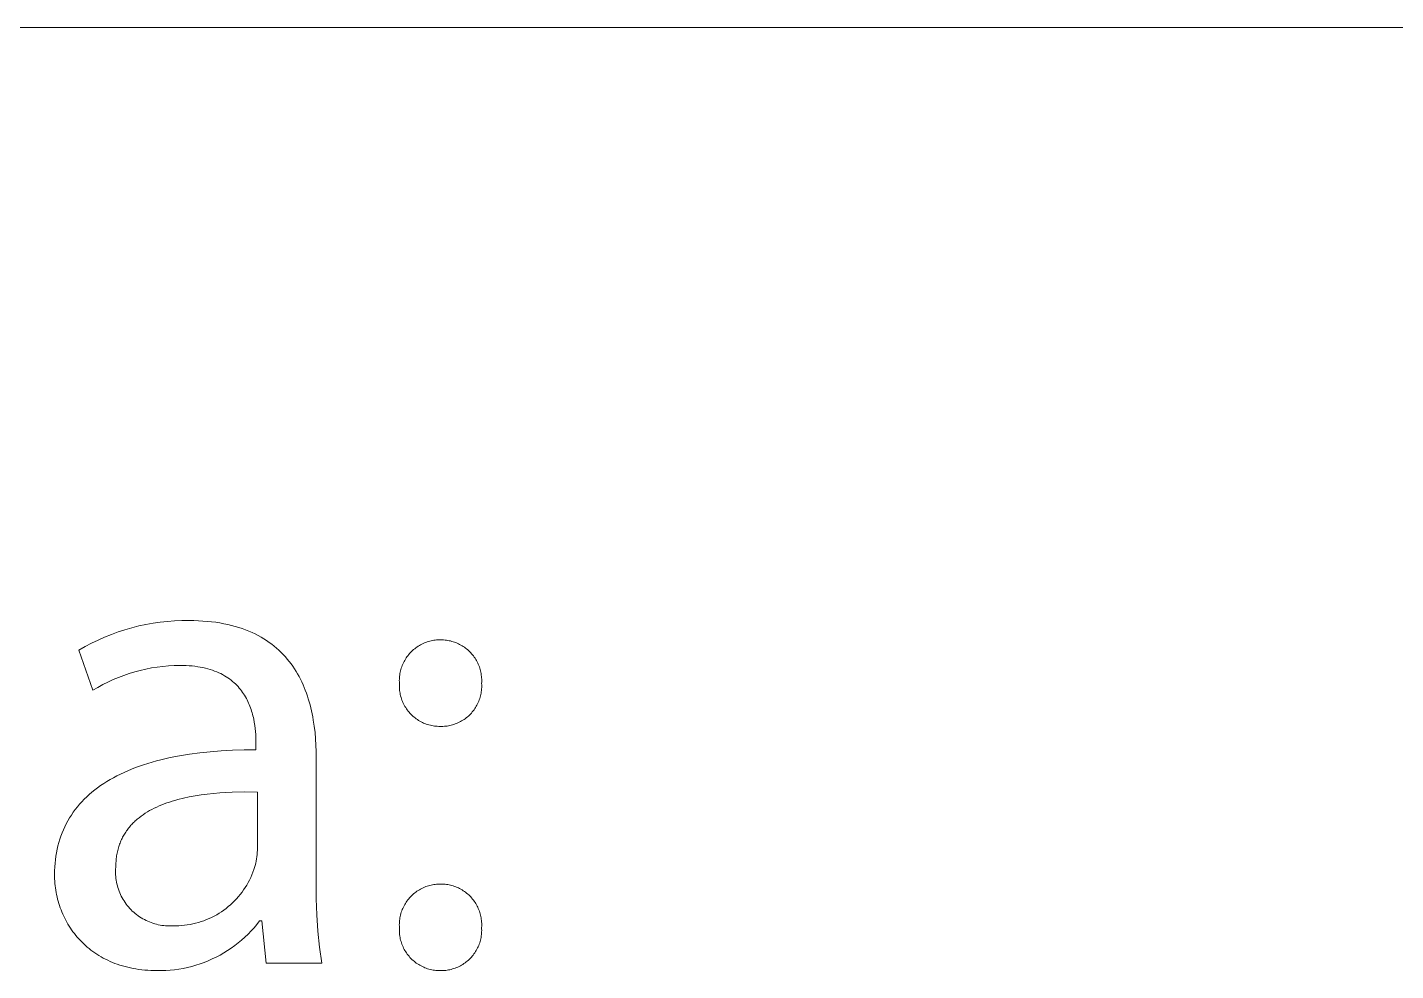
# Model space of a CAD drawing. Header units: millimetres. Extents: x 974 to 5700, y -47 to 3256.
# Drawn here: x 5399.2 to 5492.8, y 285.2 to 349.7 of the extents above; entities that cross this region are included whole.
import ezdxf

# ---------------------------------------------------------------- set-up
doc = ezdxf.new("R2010")
doc.units = ezdxf.units.MM
doc.header["$MEASUREMENT"] = 0
doc.layers.add('Domyślny', color=7, linetype='Continuous', true_color=0x000000)

msp = doc.modelspace()

# ---------------------------------------------------------------- linework, layer by layer
at = {"layer": 'Domyślny', "color": 18, "lineweight": 15, "true_color": 0x000000}
for p, q in [((5282.915, 349.686), (5695.702, 349.686)), ((5406.341, 308.63), (5406.819, 308.75)), ((5406.819, 308.75), (5407.301, 308.854)), ((5407.301, 308.854), (5407.787, 308.941)), ((5407.787, 308.941), (5408.275, 309.011)), ((5408.275, 309.011), (5408.766, 309.064)), ((5408.766, 309.064), (5409.257, 309.1)), ((5409.257, 309.1), (5409.75, 309.12)), ((5409.75, 309.12), (5410.244, 309.122)), ((5410.244, 309.122), (5410.568, 309.118)), ((5410.568, 309.118), (5410.885, 309.108)), ((5410.885, 309.108), (5411.194, 309.091)), ((5411.194, 309.091), (5411.496, 309.067)), ((5411.496, 309.067), (5411.79, 309.037)), ((5411.79, 309.037), (5412.077, 309)), ((5412.077, 309), (5412.356, 308.957)), ((5412.356, 308.957), (5412.629, 308.908)), ((5412.629, 308.908), (5412.894, 308.853)), ((5412.894, 308.853), (5413.152, 308.791)), ((5413.152, 308.791), (5413.403, 308.724)), ((5404.027, 307.785), (5404.477, 307.986)), ((5404.477, 307.986), (5404.934, 308.171)), ((5404.934, 308.171), (5405.398, 308.34)), ((5405.398, 308.34), (5405.867, 308.493)), ((5405.867, 308.493), (5406.341, 308.63)), ((5413.403, 308.724), (5413.648, 308.651)), ((5413.648, 308.651), (5413.885, 308.573)), ((5413.885, 308.573), (5414.116, 308.489)), ((5414.116, 308.489), (5414.341, 308.399)), ((5414.341, 308.399), (5414.559, 308.305)), ((5414.559, 308.305), (5414.77, 308.205)), ((5414.77, 308.205), (5414.975, 308.1)), ((5414.975, 308.1), (5415.174, 307.99)), ((5415.174, 307.99), (5415.366, 307.875)), ((5415.366, 307.875), (5415.552, 307.755)), ((5402.72, 307.091), (5403.148, 307.338)), ((5403.664, 304.353), (5402.72, 307.091)), ((5403.148, 307.338), (5403.583, 307.569)), ((5403.583, 307.569), (5404.027, 307.785)), ((5415.552, 307.755), (5415.733, 307.631)), ((5415.733, 307.631), (5415.907, 307.503)), ((5415.907, 307.503), (5416.076, 307.37)), ((5416.076, 307.37), (5416.238, 307.232)), ((5416.238, 307.232), (5416.395, 307.091)), ((5416.395, 307.091), (5416.547, 306.945)), ((5416.547, 306.945), (5416.693, 306.796)), ((5425.329, 306.867), (5425.394, 306.938)), ((5425.394, 306.938), (5425.461, 307.007)), ((5425.461, 307.007), (5425.531, 307.073)), ((5425.531, 307.073), (5425.604, 307.137)), ((5425.604, 307.137), (5425.678, 307.198)), ((5425.678, 307.198), (5425.754, 307.256)), ((5425.754, 307.256), (5425.833, 307.312)), ((5425.833, 307.312), (5425.913, 307.365)), ((5425.913, 307.365), (5425.995, 307.416)), ((5425.995, 307.416), (5426.079, 307.463)), ((5426.079, 307.463), (5426.164, 307.508)), ((5426.164, 307.508), (5426.251, 307.549)), ((5426.251, 307.549), (5426.339, 307.588)), ((5426.339, 307.588), (5426.429, 307.623)), ((5426.429, 307.623), (5426.519, 307.656)), ((5426.519, 307.656), (5426.611, 307.685)), ((5426.611, 307.685), (5426.704, 307.711)), ((5426.704, 307.711), (5426.797, 307.734)), ((5426.797, 307.734), (5426.891, 307.753)), ((5426.891, 307.753), (5426.986, 307.77)), ((5426.986, 307.77), (5427.082, 307.783)), ((5427.082, 307.783), (5427.177, 307.792)), ((5427.177, 307.792), (5427.273, 307.799)), ((5427.273, 307.799), (5427.37, 307.802)), ((5427.37, 307.802), (5427.466, 307.801)), ((5427.466, 307.801), (5427.561, 307.8)), ((5427.561, 307.8), (5427.656, 307.795)), ((5427.656, 307.795), (5427.751, 307.788)), ((5427.751, 307.788), (5427.846, 307.777)), ((5427.846, 307.777), (5427.94, 307.762)), ((5427.94, 307.762), (5428.034, 307.745)), ((5428.034, 307.745), (5428.127, 307.724)), ((5428.127, 307.724), (5428.219, 307.7)), ((5428.219, 307.7), (5428.31, 307.673)), ((5428.31, 307.673), (5428.401, 307.643)), ((5428.401, 307.643), (5428.49, 307.61)), ((5428.49, 307.61), (5428.578, 307.574)), ((5428.578, 307.574), (5428.665, 307.535)), ((5428.665, 307.535), (5428.751, 307.492)), ((5428.751, 307.492), (5428.834, 307.447)), ((5428.834, 307.447), (5428.917, 307.399)), ((5428.917, 307.399), (5428.997, 307.349)), ((5428.997, 307.349), (5429.076, 307.295)), ((5429.076, 307.295), (5429.153, 307.239)), ((5429.153, 307.239), (5429.228, 307.18)), ((5429.228, 307.18), (5429.301, 307.119)), ((5429.301, 307.119), (5429.372, 307.055)), ((5429.372, 307.055), (5429.441, 306.989)), ((5429.441, 306.989), (5429.507, 306.921)), ((5429.507, 306.921), (5429.571, 306.85)), ((5408.065, 305.94), (5407.677, 305.879)), ((5408.454, 305.988), (5408.065, 305.94)), ((5408.845, 306.023), (5408.454, 305.988)), ((5409.237, 306.045), (5408.845, 306.023)), ((5409.63, 306.053), (5409.237, 306.045)), ((5409.846, 306.05), (5409.63, 306.053)), ((5410.056, 306.043), (5409.846, 306.05)), ((5410.26, 306.031), (5410.056, 306.043)), ((5410.458, 306.014), (5410.26, 306.031)), ((5410.651, 305.992), (5410.458, 306.014)), ((5410.838, 305.967), (5410.651, 305.992)), ((5411.019, 305.936), (5410.838, 305.967)), ((5416.693, 306.796), (5416.833, 306.643)), ((5416.833, 306.643), (5416.968, 306.486)), ((5416.968, 306.486), (5417.098, 306.325)), ((5417.098, 306.325), (5417.222, 306.161)), ((5417.222, 306.161), (5417.342, 305.993)), ((5417.342, 305.993), (5417.456, 305.823)), ((5424.76, 305.871), (5424.791, 305.962)), ((5424.791, 305.962), (5424.825, 306.052)), ((5424.825, 306.052), (5424.862, 306.141)), ((5424.862, 306.141), (5424.903, 306.229)), ((5424.903, 306.229), (5424.946, 306.315)), ((5424.946, 306.315), (5424.992, 306.399)), ((5424.992, 306.399), (5425.042, 306.482)), ((5425.042, 306.482), (5425.094, 306.563)), ((5425.094, 306.563), (5425.148, 306.642)), ((5425.148, 306.642), (5425.206, 306.719)), ((5425.206, 306.719), (5425.266, 306.794)), ((5425.266, 306.794), (5425.329, 306.867)), ((5429.571, 306.85), (5429.632, 306.777)), ((5429.632, 306.777), (5429.691, 306.703)), ((5429.691, 306.703), (5429.748, 306.626)), ((5429.748, 306.626), (5429.801, 306.547)), ((5429.801, 306.547), (5429.852, 306.467)), ((5429.852, 306.467), (5429.901, 306.384)), ((5429.901, 306.384), (5429.946, 306.301)), ((5429.946, 306.301), (5429.988, 306.215)), ((5429.988, 306.215), (5430.028, 306.129)), ((5430.028, 306.129), (5430.064, 306.041)), ((5430.064, 306.041), (5430.098, 305.951)), ((5430.098, 305.951), (5430.128, 305.861)), ((5405.054, 305.082), (5404.697, 304.918)), ((5405.416, 305.234), (5405.054, 305.082)), ((5405.783, 305.374), (5405.416, 305.234)), ((5406.154, 305.501), (5405.783, 305.374)), ((5406.53, 305.615), (5406.154, 305.501)), ((5406.909, 305.716), (5406.53, 305.615)), ((5407.292, 305.804), (5406.909, 305.716)), ((5407.677, 305.879), (5407.292, 305.804)), ((5411.195, 305.902), (5411.019, 305.936)), ((5411.366, 305.864), (5411.195, 305.902)), ((5411.531, 305.821), (5411.366, 305.864)), ((5411.69, 305.775), (5411.531, 305.821)), ((5411.845, 305.725), (5411.69, 305.775)), ((5411.995, 305.671), (5411.845, 305.725)), ((5412.139, 305.614), (5411.995, 305.671)), ((5412.279, 305.554), (5412.139, 305.614)), ((5412.413, 305.49), (5412.279, 305.554)), ((5412.544, 305.423), (5412.413, 305.49)), ((5412.669, 305.352), (5412.544, 305.423)), ((5412.79, 305.279), (5412.669, 305.352)), ((5412.906, 305.203), (5412.79, 305.279)), ((5413.018, 305.125), (5412.906, 305.203)), ((5413.125, 305.043), (5413.018, 305.125)), ((5413.228, 304.959), (5413.125, 305.043)), ((5417.456, 305.823), (5417.565, 305.649)), ((5417.565, 305.649), (5417.67, 305.472)), ((5417.67, 305.472), (5417.769, 305.292)), ((5417.769, 305.292), (5417.864, 305.109)), ((5417.864, 305.109), (5417.955, 304.924)), ((5424.626, 305.019), (5424.628, 305.115)), ((5424.628, 304.923), (5424.626, 305.019)), ((5424.628, 305.115), (5424.633, 305.211)), ((5424.633, 305.211), (5424.641, 305.307)), ((5424.641, 305.307), (5424.653, 305.403)), ((5424.653, 305.403), (5424.668, 305.498)), ((5424.668, 305.498), (5424.686, 305.592)), ((5424.686, 305.592), (5424.707, 305.686)), ((5424.707, 305.686), (5424.732, 305.779)), ((5424.732, 305.779), (5424.76, 305.871)), ((5430.128, 305.861), (5430.155, 305.77)), ((5430.155, 305.77), (5430.18, 305.678)), ((5430.18, 305.678), (5430.2, 305.585)), ((5430.2, 305.585), (5430.218, 305.491)), ((5430.218, 305.491), (5430.233, 305.397)), ((5430.233, 305.397), (5430.244, 305.302)), ((5430.244, 305.302), (5430.252, 305.207)), ((5430.252, 305.207), (5430.257, 305.112)), ((5430.257, 305.112), (5430.259, 305.017)), ((5430.259, 305.017), (5430.257, 304.922)), ((5404.002, 304.553), (5403.664, 304.353)), ((5404.347, 304.741), (5404.002, 304.553)), ((5404.697, 304.918), (5404.347, 304.741)), ((5413.328, 304.873), (5413.228, 304.959)), ((5413.422, 304.785), (5413.328, 304.873)), ((5413.513, 304.694), (5413.422, 304.785)), ((5413.601, 304.601), (5413.513, 304.694)), ((5413.684, 304.507), (5413.601, 304.601)), ((5413.763, 304.41), (5413.684, 304.507)), ((5413.839, 304.312), (5413.763, 304.41)), ((5413.911, 304.212), (5413.839, 304.312)), ((5413.98, 304.111), (5413.911, 304.212)), ((5414.045, 304.008), (5413.98, 304.111)), ((5417.955, 304.924), (5418.04, 304.736)), ((5418.04, 304.736), (5418.122, 304.545)), ((5418.122, 304.545), (5418.199, 304.353)), ((5418.199, 304.353), (5418.271, 304.157)), ((5418.271, 304.157), (5418.34, 303.96)), ((5424.633, 304.826), (5424.628, 304.923)), ((5424.628, 304.633), (5424.629, 304.73)), ((5424.63, 304.537), (5424.628, 304.633)), ((5424.629, 304.73), (5424.633, 304.826)), ((5424.636, 304.44), (5424.63, 304.537)), ((5424.645, 304.344), (5424.636, 304.44)), ((5424.658, 304.248), (5424.645, 304.344)), ((5424.674, 304.152), (5424.658, 304.248)), ((5424.693, 304.058), (5424.674, 304.152)), ((5430.216, 304.158), (5430.198, 304.064)), ((5430.231, 304.253), (5430.216, 304.158)), ((5430.243, 304.348), (5430.231, 304.253)), ((5430.251, 304.443), (5430.243, 304.348)), ((5430.257, 304.539), (5430.251, 304.443)), ((5430.257, 304.922), (5430.252, 304.826)), ((5430.252, 304.826), (5430.257, 304.731)), ((5430.257, 304.731), (5430.258, 304.635)), ((5430.258, 304.635), (5430.257, 304.539)), ((5414.107, 303.904), (5414.045, 304.008)), ((5414.166, 303.799), (5414.107, 303.904)), ((5414.221, 303.693), (5414.166, 303.799)), ((5414.274, 303.586), (5414.221, 303.693)), ((5414.323, 303.478), (5414.274, 303.586)), ((5414.369, 303.37), (5414.323, 303.478)), ((5414.413, 303.26), (5414.369, 303.37)), ((5414.454, 303.151), (5414.413, 303.26)), ((5414.492, 303.041), (5414.454, 303.151)), ((5418.34, 303.96), (5418.404, 303.761)), ((5418.404, 303.761), (5418.464, 303.56)), ((5418.464, 303.56), (5418.52, 303.357)), ((5418.52, 303.357), (5418.573, 303.152)), ((5418.573, 303.152), (5418.621, 302.946)), ((5424.715, 303.964), (5424.693, 304.058)), ((5424.741, 303.87), (5424.715, 303.964)), ((5424.77, 303.778), (5424.741, 303.87)), ((5424.802, 303.687), (5424.77, 303.778)), ((5424.837, 303.597), (5424.802, 303.687)), ((5424.876, 303.508), (5424.837, 303.597)), ((5424.917, 303.421), (5424.876, 303.508)), ((5424.962, 303.335), (5424.917, 303.421)), ((5425.01, 303.251), (5424.962, 303.335)), ((5425.06, 303.169), (5425.01, 303.251)), ((5425.113, 303.088), (5425.06, 303.169)), ((5429.841, 303.179), (5429.789, 303.099)), ((5429.89, 303.262), (5429.841, 303.179)), ((5429.937, 303.346), (5429.89, 303.262)), ((5429.98, 303.431), (5429.937, 303.346)), ((5430.021, 303.518), (5429.98, 303.431)), ((5430.058, 303.606), (5430.021, 303.518)), ((5430.092, 303.696), (5430.058, 303.606)), ((5430.123, 303.786), (5430.092, 303.696)), ((5430.152, 303.878), (5430.123, 303.786)), ((5430.176, 303.971), (5430.152, 303.878)), ((5430.198, 304.064), (5430.176, 303.971)), ((5414.528, 302.931), (5414.492, 303.041)), ((5414.561, 302.821), (5414.528, 302.931)), ((5414.591, 302.71), (5414.561, 302.821)), ((5414.62, 302.6), (5414.591, 302.71)), ((5414.646, 302.49), (5414.62, 302.6)), ((5414.67, 302.381), (5414.646, 302.49)), ((5414.711, 302.163), (5414.67, 302.381)), ((5418.621, 302.946), (5418.666, 302.738)), ((5418.666, 302.738), (5418.707, 302.529)), ((5418.707, 302.529), (5418.745, 302.319)), ((5418.745, 302.319), (5418.809, 301.895)), ((5425.169, 303.009), (5425.113, 303.088)), ((5425.228, 302.932), (5425.169, 303.009)), ((5425.29, 302.858), (5425.228, 302.932)), ((5425.353, 302.785), (5425.29, 302.858)), ((5425.42, 302.715), (5425.353, 302.785)), ((5425.489, 302.647), (5425.42, 302.715)), ((5425.56, 302.582), (5425.489, 302.647)), ((5425.633, 302.519), (5425.56, 302.582)), ((5425.709, 302.458), (5425.633, 302.519)), ((5425.787, 302.401), (5425.709, 302.458)), ((5425.866, 302.346), (5425.787, 302.401)), ((5425.948, 302.294), (5425.866, 302.346)), ((5426.031, 302.245), (5425.948, 302.294)), ((5426.116, 302.198), (5426.031, 302.245)), ((5426.202, 302.155), (5426.116, 302.198)), ((5428.803, 302.208), (5428.718, 302.164)), ((5428.887, 302.255), (5428.803, 302.208)), ((5428.969, 302.304), (5428.887, 302.255)), ((5429.049, 302.357), (5428.969, 302.304)), ((5429.127, 302.412), (5429.049, 302.357)), ((5429.204, 302.47), (5429.127, 302.412)), ((5429.278, 302.53), (5429.204, 302.47)), ((5429.35, 302.593), (5429.278, 302.53)), ((5429.42, 302.659), (5429.35, 302.593)), ((5429.488, 302.727), (5429.42, 302.659)), ((5429.553, 302.797), (5429.488, 302.727)), ((5429.616, 302.869), (5429.553, 302.797)), ((5429.676, 302.944), (5429.616, 302.869)), ((5429.734, 303.02), (5429.676, 302.944)), ((5429.789, 303.099), (5429.734, 303.02)), ((5414.745, 301.948), (5414.711, 302.163)), ((5414.772, 301.736), (5414.745, 301.948)), ((5414.792, 301.529), (5414.772, 301.736)), ((5414.807, 301.327), (5414.792, 301.529)), ((5414.817, 301.132), (5414.807, 301.327)), ((5418.809, 301.895), (5418.861, 301.468)), ((5418.861, 301.468), (5418.9, 301.038)), ((5426.29, 302.115), (5426.202, 302.155)), ((5426.38, 302.078), (5426.29, 302.115)), ((5426.47, 302.044), (5426.38, 302.078)), ((5426.562, 302.013), (5426.47, 302.044)), ((5426.654, 301.985), (5426.562, 302.013)), ((5426.748, 301.961), (5426.654, 301.985)), ((5426.842, 301.94), (5426.748, 301.961)), ((5426.937, 301.922), (5426.842, 301.94)), ((5427.033, 301.907), (5426.937, 301.922)), ((5427.129, 301.896), (5427.033, 301.907)), ((5427.225, 301.889), (5427.129, 301.896)), ((5427.322, 301.884), (5427.225, 301.889)), ((5427.419, 301.883), (5427.322, 301.884)), ((5427.515, 301.882), (5427.419, 301.883)), ((5427.61, 301.884), (5427.515, 301.882)), ((5427.706, 301.889), (5427.61, 301.884)), ((5427.802, 301.898), (5427.706, 301.889)), ((5427.897, 301.91), (5427.802, 301.898)), ((5427.991, 301.926), (5427.897, 301.91)), ((5428.085, 301.944), (5427.991, 301.926)), ((5428.179, 301.966), (5428.085, 301.944)), ((5428.271, 301.991), (5428.179, 301.966)), ((5428.363, 302.02), (5428.271, 301.991)), ((5428.453, 302.051), (5428.363, 302.02)), ((5428.543, 302.086), (5428.453, 302.051)), ((5428.631, 302.123), (5428.543, 302.086)), ((5428.718, 302.164), (5428.631, 302.123)), ((5414.822, 300.944), (5414.817, 301.132)), ((5414.824, 300.764), (5414.822, 300.944)), ((5414.824, 300.276), (5414.824, 300.764)), ((5418.9, 301.038), (5418.927, 300.606)), ((5418.927, 300.606), (5418.943, 300.174)), ((5407.425, 299.354), (5407.717, 299.442)), ((5407.717, 299.442), (5408.015, 299.525)), ((5408.015, 299.525), (5408.32, 299.604)), ((5408.32, 299.604), (5408.947, 299.749)), ((5408.947, 299.749), (5409.598, 299.877)), ((5409.598, 299.877), (5410.274, 299.987)), ((5410.274, 299.987), (5410.974, 300.08)), ((5410.974, 300.08), (5411.697, 300.155)), ((5411.697, 300.155), (5412.444, 300.212)), ((5412.444, 300.212), (5413.214, 300.252)), ((5413.214, 300.252), (5414.007, 300.273)), ((5414.007, 300.273), (5414.824, 300.276)), ((5418.943, 300.174), (5418.948, 299.741)), ((5418.948, 299.741), (5418.948, 291.194)), ((5405.078, 298.377), (5405.313, 298.502)), ((5405.313, 298.502), (5405.555, 298.623)), ((5405.555, 298.623), (5405.803, 298.74)), ((5405.803, 298.74), (5406.058, 298.853)), ((5406.058, 298.853), (5406.319, 298.962)), ((5406.319, 298.962), (5406.586, 299.066)), ((5406.586, 299.066), (5406.859, 299.166)), ((5406.859, 299.166), (5407.139, 299.263)), ((5407.139, 299.263), (5407.425, 299.354)), ((5403.611, 297.385), (5403.801, 297.539)), ((5403.801, 297.539), (5403.998, 297.689)), ((5403.998, 297.689), (5404.201, 297.835)), ((5404.201, 297.835), (5404.41, 297.976)), ((5404.41, 297.976), (5404.627, 298.114)), ((5404.627, 298.114), (5404.849, 298.247)), ((5404.849, 298.247), (5405.078, 298.377)), ((5402.761, 296.556), (5402.918, 296.73)), ((5402.918, 296.73), (5403.081, 296.9)), ((5403.081, 296.9), (5403.251, 297.065)), ((5403.251, 297.065), (5403.428, 297.227)), ((5403.428, 297.227), (5403.611, 297.385)), ((5408.554, 296.585), (5408.378, 296.516)), ((5408.732, 296.65), (5408.554, 296.585)), ((5408.914, 296.711), (5408.732, 296.65)), ((5409.099, 296.77), (5408.914, 296.711)), ((5409.286, 296.826), (5409.099, 296.77)), ((5409.476, 296.878), (5409.286, 296.826)), ((5409.863, 296.975), (5409.476, 296.878)), ((5410.26, 297.06), (5409.863, 296.975)), ((5410.665, 297.135), (5410.26, 297.06)), ((5411.076, 297.199), (5410.665, 297.135)), ((5411.493, 297.253), (5411.076, 297.199)), ((5411.916, 297.299), (5411.493, 297.253)), ((5412.342, 297.335), (5411.916, 297.299)), ((5412.77, 297.363), (5412.342, 297.335)), ((5413.201, 297.383), (5412.77, 297.363)), ((5414.063, 297.402), (5413.201, 297.383)), ((5414.918, 297.396), (5414.063, 297.402)), ((5414.918, 293.414), (5414.918, 297.396)), ((5402.078, 295.628), (5402.201, 295.822)), ((5402.201, 295.822), (5402.331, 296.011)), ((5402.331, 296.011), (5402.467, 296.197)), ((5402.467, 296.197), (5402.611, 296.378)), ((5402.611, 296.378), (5402.761, 296.556)), ((5406.965, 295.746), (5406.829, 295.642)), ((5407.106, 295.846), (5406.965, 295.746)), ((5407.251, 295.942), (5407.106, 295.846)), ((5407.4, 296.035), (5407.251, 295.942)), ((5407.554, 296.124), (5407.4, 296.035)), ((5407.711, 296.21), (5407.554, 296.124)), ((5407.873, 296.291), (5407.711, 296.21)), ((5408.038, 296.37), (5407.873, 296.291)), ((5408.206, 296.445), (5408.038, 296.37)), ((5408.378, 296.516), (5408.206, 296.445)), ((5401.566, 294.604), (5401.655, 294.816)), ((5401.655, 294.816), (5401.75, 295.025)), ((5401.75, 295.025), (5401.853, 295.23)), ((5401.853, 295.23), (5401.962, 295.431)), ((5401.962, 295.431), (5402.078, 295.628)), ((5405.964, 294.731), (5405.917, 294.662)), ((5406.012, 294.799), (5405.964, 294.731)), ((5406.062, 294.866), (5406.012, 294.799)), ((5406.113, 294.932), (5406.062, 294.866)), ((5406.166, 294.997), (5406.113, 294.932)), ((5406.22, 295.061), (5406.166, 294.997)), ((5406.275, 295.124), (5406.22, 295.061)), ((5406.332, 295.185), (5406.275, 295.124)), ((5406.389, 295.246), (5406.332, 295.185)), ((5406.449, 295.305), (5406.389, 295.246)), ((5406.509, 295.364), (5406.449, 295.305)), ((5406.57, 295.422), (5406.509, 295.364)), ((5406.633, 295.478), (5406.57, 295.422)), ((5406.697, 295.534), (5406.633, 295.478)), ((5406.763, 295.588), (5406.697, 295.534)), ((5406.829, 295.642), (5406.763, 295.588)), ((5401.281, 293.716), (5401.342, 293.943)), ((5401.342, 293.943), (5401.41, 294.167)), ((5401.41, 294.167), (5401.484, 294.387)), ((5401.484, 294.387), (5401.566, 294.604)), ((5405.497, 293.827), (5405.468, 293.744)), ((5405.528, 293.908), (5405.497, 293.827)), ((5405.56, 293.989), (5405.528, 293.908)), ((5405.593, 294.068), (5405.56, 293.989)), ((5405.629, 294.147), (5405.593, 294.068)), ((5405.665, 294.224), (5405.629, 294.147)), ((5405.704, 294.3), (5405.665, 294.224)), ((5405.743, 294.374), (5405.704, 294.3)), ((5405.785, 294.448), (5405.743, 294.374)), ((5405.827, 294.521), (5405.785, 294.448)), ((5405.871, 294.592), (5405.827, 294.521)), ((5405.917, 294.662), (5405.871, 294.592)), ((5401.109, 292.768), (5401.142, 293.01)), ((5401.142, 293.01), (5401.181, 293.249)), ((5401.181, 293.249), (5401.228, 293.484)), ((5401.228, 293.484), (5401.281, 293.716)), ((5405.272, 292.847), (5405.262, 292.751)), ((5405.284, 292.943), (5405.272, 292.847)), ((5405.297, 293.037), (5405.284, 292.943)), ((5405.313, 293.129), (5405.297, 293.037)), ((5405.33, 293.221), (5405.313, 293.129)), ((5405.349, 293.311), (5405.33, 293.221)), ((5405.369, 293.4), (5405.349, 293.311)), ((5405.392, 293.488), (5405.369, 293.4)), ((5405.416, 293.574), (5405.392, 293.488)), ((5405.441, 293.66), (5405.416, 293.574)), ((5405.468, 293.744), (5405.441, 293.66)), ((5414.864, 292.817), (5414.886, 292.966)), ((5414.886, 292.966), (5414.902, 293.115)), ((5414.902, 293.115), (5414.913, 293.264)), ((5414.913, 293.264), (5414.918, 293.414)), ((5401.052, 291.761), (5401.055, 292.018)), ((5401.055, 292.018), (5401.066, 292.272)), ((5401.066, 292.272), (5401.084, 292.522)), ((5401.084, 292.522), (5401.109, 292.768)), ((5405.23, 292.122), (5405.225, 291.995)), ((5405.225, 291.995), (5405.225, 291.868)), ((5405.238, 292.249), (5405.23, 292.122)), ((5405.239, 292.352), (5405.238, 292.249)), ((5405.242, 292.454), (5405.239, 292.352)), ((5405.247, 292.554), (5405.242, 292.454)), ((5405.253, 292.653), (5405.247, 292.554)), ((5405.262, 292.751), (5405.253, 292.653)), ((5414.543, 291.728), (5414.616, 291.909)), ((5414.616, 291.909), (5414.682, 292.092)), ((5414.682, 292.092), (5414.729, 292.234)), ((5414.729, 292.234), (5414.77, 292.378)), ((5414.77, 292.378), (5414.807, 292.523)), ((5414.807, 292.523), (5414.838, 292.67)), ((5414.838, 292.67), (5414.864, 292.817)), ((5401.053, 291.606), (5401.052, 291.761)), ((5401.059, 291.451), (5401.053, 291.606)), ((5401.067, 291.297), (5401.059, 291.451)), ((5401.08, 291.142), (5401.067, 291.297)), ((5401.095, 290.988), (5401.08, 291.142)), ((5401.114, 290.835), (5401.095, 290.988)), ((5405.225, 291.868), (5405.229, 291.741)), ((5405.229, 291.741), (5405.238, 291.614)), ((5405.238, 291.614), (5405.251, 291.488)), ((5405.251, 291.488), (5405.269, 291.362)), ((5405.269, 291.362), (5405.29, 291.236)), ((5405.29, 291.236), (5405.316, 291.112)), ((5405.316, 291.112), (5405.347, 290.988)), ((5405.347, 290.988), (5405.381, 290.866)), ((5414.09, 290.869), (5414.192, 291.035)), ((5414.192, 291.035), (5414.289, 291.203)), ((5414.289, 291.203), (5414.379, 291.375)), ((5414.379, 291.375), (5414.464, 291.55)), ((5414.464, 291.55), (5414.543, 291.728)), ((5418.948, 291.194), (5418.948, 290.092)), ((5426.519, 290.956), (5426.611, 290.985)), ((5426.611, 290.985), (5426.704, 291.011)), ((5426.704, 291.011), (5426.797, 291.034)), ((5426.797, 291.034), (5426.891, 291.054)), ((5426.891, 291.054), (5426.986, 291.07)), ((5426.986, 291.07), (5427.082, 291.083)), ((5427.082, 291.083), (5427.177, 291.092)), ((5427.177, 291.092), (5427.273, 291.099)), ((5427.273, 291.099), (5427.37, 291.102)), ((5427.37, 291.102), (5427.466, 291.102)), ((5427.466, 291.102), (5427.561, 291.1)), ((5427.561, 291.1), (5427.656, 291.096)), ((5427.656, 291.096), (5427.751, 291.088)), ((5427.751, 291.088), (5427.846, 291.077)), ((5427.846, 291.077), (5427.94, 291.063)), ((5427.94, 291.063), (5428.034, 291.045)), ((5428.034, 291.045), (5428.127, 291.024)), ((5428.127, 291.024), (5428.219, 291.001)), ((5428.219, 291.001), (5428.31, 290.974)), ((5428.31, 290.974), (5428.401, 290.943)), ((5401.137, 290.682), (5401.114, 290.835)), ((5401.163, 290.529), (5401.137, 290.682)), ((5401.192, 290.377), (5401.163, 290.529)), ((5401.225, 290.226), (5401.192, 290.377)), ((5401.262, 290.076), (5401.225, 290.226)), ((5401.302, 289.926), (5401.262, 290.076)), ((5405.381, 290.866), (5405.42, 290.745)), ((5405.42, 290.745), (5405.463, 290.625)), ((5405.463, 290.625), (5405.51, 290.507)), ((5405.51, 290.507), (5405.561, 290.391)), ((5405.561, 290.391), (5405.616, 290.276)), ((5405.616, 290.276), (5405.675, 290.163)), ((5405.675, 290.163), (5405.738, 290.053)), ((5405.738, 290.053), (5405.805, 289.945)), ((5413.363, 289.958), (5413.497, 290.099)), ((5413.497, 290.099), (5413.626, 290.245)), ((5413.626, 290.245), (5413.75, 290.395)), ((5413.75, 290.395), (5413.869, 290.549)), ((5413.869, 290.549), (5413.982, 290.707)), ((5413.982, 290.707), (5414.09, 290.869)), ((5418.948, 290.092), (5418.986, 288.99)), ((5425.206, 290.019), (5425.266, 290.095)), ((5425.266, 290.095), (5425.329, 290.168)), ((5425.329, 290.168), (5425.394, 290.238)), ((5425.394, 290.238), (5425.461, 290.307)), ((5425.461, 290.307), (5425.531, 290.373)), ((5425.531, 290.373), (5425.604, 290.437)), ((5425.604, 290.437), (5425.678, 290.498)), ((5425.678, 290.498), (5425.754, 290.557)), ((5425.754, 290.557), (5425.833, 290.612)), ((5425.833, 290.612), (5425.913, 290.666)), ((5425.913, 290.666), (5425.995, 290.716)), ((5425.995, 290.716), (5426.079, 290.763)), ((5426.079, 290.763), (5426.164, 290.808)), ((5426.164, 290.808), (5426.251, 290.85)), ((5426.251, 290.85), (5426.339, 290.888)), ((5426.339, 290.888), (5426.429, 290.924)), ((5426.429, 290.924), (5426.519, 290.956)), ((5428.401, 290.943), (5428.49, 290.91)), ((5428.49, 290.91), (5428.578, 290.874)), ((5428.578, 290.874), (5428.665, 290.835)), ((5428.665, 290.835), (5428.751, 290.793)), ((5428.751, 290.793), (5428.834, 290.748)), ((5428.834, 290.748), (5428.917, 290.7)), ((5428.917, 290.7), (5428.997, 290.649)), ((5428.997, 290.649), (5429.076, 290.595)), ((5429.076, 290.595), (5429.153, 290.539)), ((5429.153, 290.539), (5429.228, 290.481)), ((5429.228, 290.481), (5429.301, 290.419)), ((5429.301, 290.419), (5429.372, 290.356)), ((5429.372, 290.356), (5429.441, 290.29)), ((5429.441, 290.29), (5429.507, 290.221)), ((5429.507, 290.221), (5429.571, 290.151)), ((5429.571, 290.151), (5429.632, 290.078)), ((5429.632, 290.078), (5429.691, 290.003)), ((5401.345, 289.778), (5401.302, 289.926)), ((5401.392, 289.63), (5401.345, 289.778)), ((5401.442, 289.484), (5401.392, 289.63)), ((5401.495, 289.339), (5401.442, 289.484)), ((5401.552, 289.194), (5401.495, 289.339)), ((5401.613, 289.052), (5401.552, 289.194)), ((5405.805, 289.945), (5405.875, 289.839)), ((5405.875, 289.839), (5405.949, 289.735)), ((5405.949, 289.735), (5406.026, 289.634)), ((5406.026, 289.634), (5406.107, 289.536)), ((5406.107, 289.536), (5406.191, 289.441)), ((5406.191, 289.441), (5406.279, 289.349)), ((5406.279, 289.349), (5406.369, 289.259)), ((5406.369, 289.259), (5406.463, 289.173)), ((5406.463, 289.173), (5406.559, 289.091)), ((5412.137, 289.009), (5412.304, 289.108)), ((5412.304, 289.108), (5412.467, 289.214)), ((5412.467, 289.214), (5412.627, 289.325)), ((5412.627, 289.325), (5412.783, 289.441)), ((5412.783, 289.441), (5412.934, 289.563)), ((5412.934, 289.563), (5413.082, 289.69)), ((5413.082, 289.69), (5413.225, 289.822)), ((5413.225, 289.822), (5413.363, 289.958)), ((5424.732, 289.079), (5424.76, 289.172)), ((5424.76, 289.172), (5424.791, 289.263)), ((5424.791, 289.263), (5424.825, 289.353)), ((5424.825, 289.353), (5424.862, 289.441)), ((5424.862, 289.441), (5424.903, 289.529)), ((5424.903, 289.529), (5424.946, 289.615)), ((5424.946, 289.615), (5424.992, 289.699)), ((5424.992, 289.699), (5425.042, 289.782)), ((5425.042, 289.782), (5425.094, 289.863)), ((5425.094, 289.863), (5425.148, 289.942)), ((5425.148, 289.942), (5425.206, 290.019)), ((5429.691, 290.003), (5429.748, 289.926)), ((5429.748, 289.926), (5429.801, 289.847)), ((5429.801, 289.847), (5429.852, 289.767)), ((5429.852, 289.767), (5429.901, 289.685)), ((5429.901, 289.685), (5429.946, 289.601)), ((5429.946, 289.601), (5429.988, 289.515)), ((5429.988, 289.515), (5430.028, 289.429)), ((5430.028, 289.429), (5430.064, 289.341)), ((5430.064, 289.341), (5430.098, 289.252)), ((5430.098, 289.252), (5430.128, 289.161)), ((5430.128, 289.161), (5430.155, 289.07)), ((5401.677, 288.91), (5401.613, 289.052)), ((5401.744, 288.77), (5401.677, 288.91)), ((5401.815, 288.632), (5401.744, 288.77)), ((5401.889, 288.495), (5401.815, 288.632)), ((5401.967, 288.36), (5401.889, 288.495)), ((5402.048, 288.227), (5401.967, 288.36)), ((5402.132, 288.095), (5402.048, 288.227)), ((5406.559, 289.091), (5406.659, 289.011)), ((5406.659, 289.011), (5406.76, 288.935)), ((5406.76, 288.935), (5406.865, 288.863)), ((5406.865, 288.863), (5406.972, 288.794)), ((5406.972, 288.794), (5407.081, 288.729)), ((5407.081, 288.729), (5407.193, 288.668)), ((5407.193, 288.668), (5407.306, 288.611)), ((5407.306, 288.611), (5407.422, 288.557)), ((5407.422, 288.557), (5407.539, 288.508)), ((5407.539, 288.508), (5407.658, 288.463)), ((5407.658, 288.463), (5407.778, 288.421)), ((5407.778, 288.421), (5407.899, 288.384)), ((5407.899, 288.384), (5408.022, 288.352)), ((5408.022, 288.352), (5408.146, 288.323)), ((5408.146, 288.323), (5408.271, 288.299)), ((5408.271, 288.299), (5408.397, 288.279)), ((5408.397, 288.279), (5408.523, 288.263)), ((5408.523, 288.263), (5408.649, 288.252)), ((5408.649, 288.252), (5408.776, 288.245)), ((5408.776, 288.245), (5408.903, 288.243)), ((5408.903, 288.243), (5409.031, 288.245)), ((5409.031, 288.245), (5409.158, 288.251)), ((5409.158, 288.251), (5409.352, 288.25)), ((5409.352, 288.25), (5409.547, 288.255)), ((5409.547, 288.255), (5409.741, 288.267)), ((5409.741, 288.267), (5409.934, 288.285)), ((5409.934, 288.285), (5410.127, 288.311)), ((5410.127, 288.311), (5410.319, 288.342)), ((5410.319, 288.342), (5410.51, 288.38)), ((5410.51, 288.38), (5410.699, 288.425)), ((5410.699, 288.425), (5410.887, 288.476)), ((5410.887, 288.476), (5411.073, 288.534)), ((5411.073, 288.534), (5411.256, 288.598)), ((5411.256, 288.598), (5411.438, 288.668)), ((5411.438, 288.668), (5411.617, 288.744)), ((5411.617, 288.744), (5411.793, 288.826)), ((5411.793, 288.826), (5411.966, 288.914)), ((5411.966, 288.914), (5412.137, 289.009)), ((5414.89, 288.346), (5414.696, 288.118)), ((5415.076, 288.582), (5414.89, 288.346)), ((5415.217, 288.582), (5415.076, 288.582)), ((5415.532, 285.701), (5415.217, 288.582)), ((5418.986, 288.99), (5419.062, 287.89)), ((5424.626, 288.319), (5424.628, 288.415)), ((5424.628, 288.223), (5424.626, 288.319)), ((5424.628, 288.415), (5424.633, 288.511)), ((5424.633, 288.127), (5424.628, 288.223)), ((5424.633, 288.511), (5424.641, 288.607)), ((5424.641, 288.607), (5424.653, 288.703)), ((5424.653, 288.703), (5424.668, 288.798)), ((5424.668, 288.798), (5424.686, 288.893)), ((5424.686, 288.893), (5424.707, 288.986)), ((5424.707, 288.986), (5424.732, 289.079)), ((5430.155, 289.07), (5430.18, 288.978)), ((5430.18, 288.978), (5430.2, 288.885)), ((5430.2, 288.885), (5430.218, 288.791)), ((5430.218, 288.791), (5430.233, 288.697)), ((5430.233, 288.697), (5430.244, 288.602)), ((5430.244, 288.602), (5430.252, 288.508)), ((5430.252, 288.508), (5430.257, 288.412)), ((5430.257, 288.222), (5430.252, 288.127)), ((5430.257, 288.412), (5430.259, 288.317)), ((5430.259, 288.317), (5430.257, 288.222)), ((5402.22, 287.966), (5402.132, 288.095)), ((5402.311, 287.838), (5402.22, 287.966)), ((5402.406, 287.712), (5402.311, 287.838)), ((5402.504, 287.589), (5402.406, 287.712)), ((5402.605, 287.468), (5402.504, 287.589)), ((5402.71, 287.349), (5402.605, 287.468)), ((5402.818, 287.232), (5402.71, 287.349)), ((5402.93, 287.118), (5402.818, 287.232)), ((5413.845, 287.275), (5413.614, 287.084)), ((5414.068, 287.475), (5413.845, 287.275)), ((5414.285, 287.682), (5414.068, 287.475)), ((5414.494, 287.896), (5414.285, 287.682)), ((5414.696, 288.118), (5414.494, 287.896)), ((5419.062, 287.89), (5419.175, 286.793)), ((5424.628, 287.934), (5424.629, 288.03)), ((5424.631, 287.837), (5424.628, 287.934)), ((5424.629, 288.03), (5424.633, 288.127)), ((5424.637, 287.741), (5424.631, 287.837)), ((5424.647, 287.645), (5424.637, 287.741)), ((5424.659, 287.549), (5424.647, 287.645)), ((5424.675, 287.454), (5424.659, 287.549)), ((5424.695, 287.359), (5424.675, 287.454)), ((5424.717, 287.265), (5424.695, 287.359)), ((5424.743, 287.172), (5424.717, 287.265)), ((5430.174, 287.272), (5430.149, 287.179)), ((5430.196, 287.365), (5430.174, 287.272)), ((5430.214, 287.459), (5430.196, 287.365)), ((5430.23, 287.554), (5430.214, 287.459)), ((5430.242, 287.649), (5430.23, 287.554)), ((5430.25, 287.744), (5430.242, 287.649)), ((5430.256, 287.84), (5430.25, 287.744)), ((5430.252, 288.127), (5430.256, 288.031)), ((5430.256, 288.031), (5430.258, 287.935)), ((5430.258, 287.935), (5430.256, 287.84)), ((5403.045, 287.006), (5402.93, 287.118)), ((5403.163, 286.897), (5403.045, 287.006)), ((5403.285, 286.79), (5403.163, 286.897)), ((5403.41, 286.686), (5403.285, 286.79)), ((5403.539, 286.585), (5403.41, 286.686)), ((5403.671, 286.487), (5403.539, 286.585)), ((5403.806, 286.392), (5403.671, 286.487)), ((5403.945, 286.3), (5403.806, 286.392)), ((5404.087, 286.211), (5403.945, 286.3)), ((5412.63, 286.4), (5412.37, 286.251)), ((5412.885, 286.558), (5412.63, 286.4)), ((5413.134, 286.725), (5412.885, 286.558)), ((5413.377, 286.9), (5413.134, 286.725)), ((5413.614, 287.084), (5413.377, 286.9)), ((5419.175, 286.793), (5419.325, 285.701)), ((5424.773, 287.08), (5424.743, 287.172)), ((5424.805, 286.989), (5424.773, 287.08)), ((5424.84, 286.899), (5424.805, 286.989)), ((5424.879, 286.81), (5424.84, 286.899)), ((5424.92, 286.723), (5424.879, 286.81)), ((5424.965, 286.637), (5424.92, 286.723)), ((5425.013, 286.553), (5424.965, 286.637)), ((5425.063, 286.471), (5425.013, 286.553)), ((5425.116, 286.39), (5425.063, 286.471)), ((5425.172, 286.312), (5425.116, 286.39)), ((5425.231, 286.235), (5425.172, 286.312)), ((5429.731, 286.323), (5429.673, 286.247)), ((5429.786, 286.402), (5429.731, 286.323)), ((5429.838, 286.482), (5429.786, 286.402)), ((5429.887, 286.564), (5429.838, 286.482)), ((5429.934, 286.648), (5429.887, 286.564)), ((5429.977, 286.733), (5429.934, 286.648)), ((5430.018, 286.82), (5429.977, 286.733)), ((5430.055, 286.908), (5430.018, 286.82)), ((5430.09, 286.997), (5430.055, 286.908)), ((5430.121, 287.088), (5430.09, 286.997)), ((5430.149, 287.179), (5430.121, 287.088)), ((5404.232, 286.125), (5404.087, 286.211)), ((5404.381, 286.042), (5404.232, 286.125)), ((5404.533, 285.963), (5404.381, 286.042)), ((5404.688, 285.887), (5404.533, 285.963)), ((5404.847, 285.814), (5404.688, 285.887)), ((5405.009, 285.745), (5404.847, 285.814)), ((5405.175, 285.68), (5405.009, 285.745)), ((5405.343, 285.618), (5405.175, 285.68)), ((5405.516, 285.56), (5405.343, 285.618)), ((5405.691, 285.506), (5405.516, 285.56)), ((5405.87, 285.456), (5405.691, 285.506)), ((5406.052, 285.409), (5405.87, 285.456)), ((5406.237, 285.367), (5406.052, 285.409)), ((5406.426, 285.329), (5406.237, 285.367)), ((5410.137, 285.4), (5409.844, 285.338)), ((5410.428, 285.472), (5410.137, 285.4)), ((5410.716, 285.554), (5410.428, 285.472)), ((5411.002, 285.646), (5410.716, 285.554)), ((5411.283, 285.748), (5411.002, 285.646)), ((5411.562, 285.859), (5411.283, 285.748)), ((5411.836, 285.981), (5411.562, 285.859)), ((5412.105, 286.111), (5411.836, 285.981)), ((5412.37, 286.251), (5412.105, 286.111)), ((5419.325, 285.701), (5415.532, 285.701)), ((5425.293, 286.161), (5425.231, 286.235)), ((5425.356, 286.088), (5425.293, 286.161)), ((5425.423, 286.018), (5425.356, 286.088)), ((5425.492, 285.95), (5425.423, 286.018)), ((5425.563, 285.885), (5425.492, 285.95)), ((5425.636, 285.822), (5425.563, 285.885)), ((5425.712, 285.762), (5425.636, 285.822)), ((5425.789, 285.704), (5425.712, 285.762)), ((5425.869, 285.649), (5425.789, 285.704)), ((5425.95, 285.597), (5425.869, 285.649)), ((5426.033, 285.548), (5425.95, 285.597)), ((5426.118, 285.501), (5426.033, 285.548)), ((5426.204, 285.458), (5426.118, 285.501)), ((5426.292, 285.418), (5426.204, 285.458)), ((5426.381, 285.38), (5426.292, 285.418)), ((5426.471, 285.346), (5426.381, 285.38)), ((5428.541, 285.389), (5428.452, 285.354)), ((5428.629, 285.426), (5428.541, 285.389)), ((5428.716, 285.467), (5428.629, 285.426)), ((5428.801, 285.511), (5428.716, 285.467)), ((5428.884, 285.558), (5428.801, 285.511)), ((5428.966, 285.607), (5428.884, 285.558)), ((5429.046, 285.66), (5428.966, 285.607)), ((5429.125, 285.715), (5429.046, 285.66)), ((5429.201, 285.773), (5429.125, 285.715)), ((5429.275, 285.833), (5429.201, 285.773)), ((5429.348, 285.896), (5429.275, 285.833)), ((5429.417, 285.962), (5429.348, 285.896)), ((5429.485, 286.03), (5429.417, 285.962)), ((5429.55, 286.1), (5429.485, 286.03)), ((5429.613, 286.172), (5429.55, 286.1)), ((5429.673, 286.247), (5429.613, 286.172)), ((5406.618, 285.295), (5406.426, 285.329)), ((5406.814, 285.265), (5406.618, 285.295)), ((5407.013, 285.24), (5406.814, 285.265)), ((5407.215, 285.219), (5407.013, 285.24)), ((5407.42, 285.203), (5407.215, 285.219)), ((5407.629, 285.191), (5407.42, 285.203)), ((5407.841, 285.184), (5407.629, 285.191)), ((5408.056, 285.182), (5407.841, 285.184)), ((5408.356, 285.182), (5408.056, 285.182)), ((5408.655, 285.192), (5408.356, 285.182)), ((5408.954, 285.213), (5408.655, 285.192)), ((5409.252, 285.244), (5408.954, 285.213)), ((5409.549, 285.286), (5409.252, 285.244)), ((5409.844, 285.338), (5409.549, 285.286)), ((5426.563, 285.315), (5426.471, 285.346)), ((5426.655, 285.287), (5426.563, 285.315)), ((5426.749, 285.263), (5426.655, 285.287)), ((5426.843, 285.242), (5426.749, 285.263)), ((5426.938, 285.224), (5426.843, 285.242)), ((5427.033, 285.209), (5426.938, 285.224)), ((5427.129, 285.198), (5427.033, 285.209)), ((5427.226, 285.189), (5427.129, 285.198)), ((5427.322, 285.185), (5427.226, 285.189)), ((5427.419, 285.183), (5427.322, 285.185)), ((5427.514, 285.182), (5427.419, 285.183)), ((5427.61, 285.185), (5427.514, 285.182)), ((5427.706, 285.191), (5427.61, 285.185)), ((5427.801, 285.2), (5427.706, 285.191)), ((5427.896, 285.212), (5427.801, 285.2)), ((5427.991, 285.227), (5427.896, 285.212)), ((5428.085, 285.246), (5427.991, 285.227)), ((5428.178, 285.268), (5428.085, 285.246)), ((5428.27, 285.294), (5428.178, 285.268)), ((5428.361, 285.322), (5428.27, 285.294)), ((5428.452, 285.354), (5428.361, 285.322))]:
    msp.add_line(p, q, dxfattribs=at)

doc.saveas('drawing.dxf')
